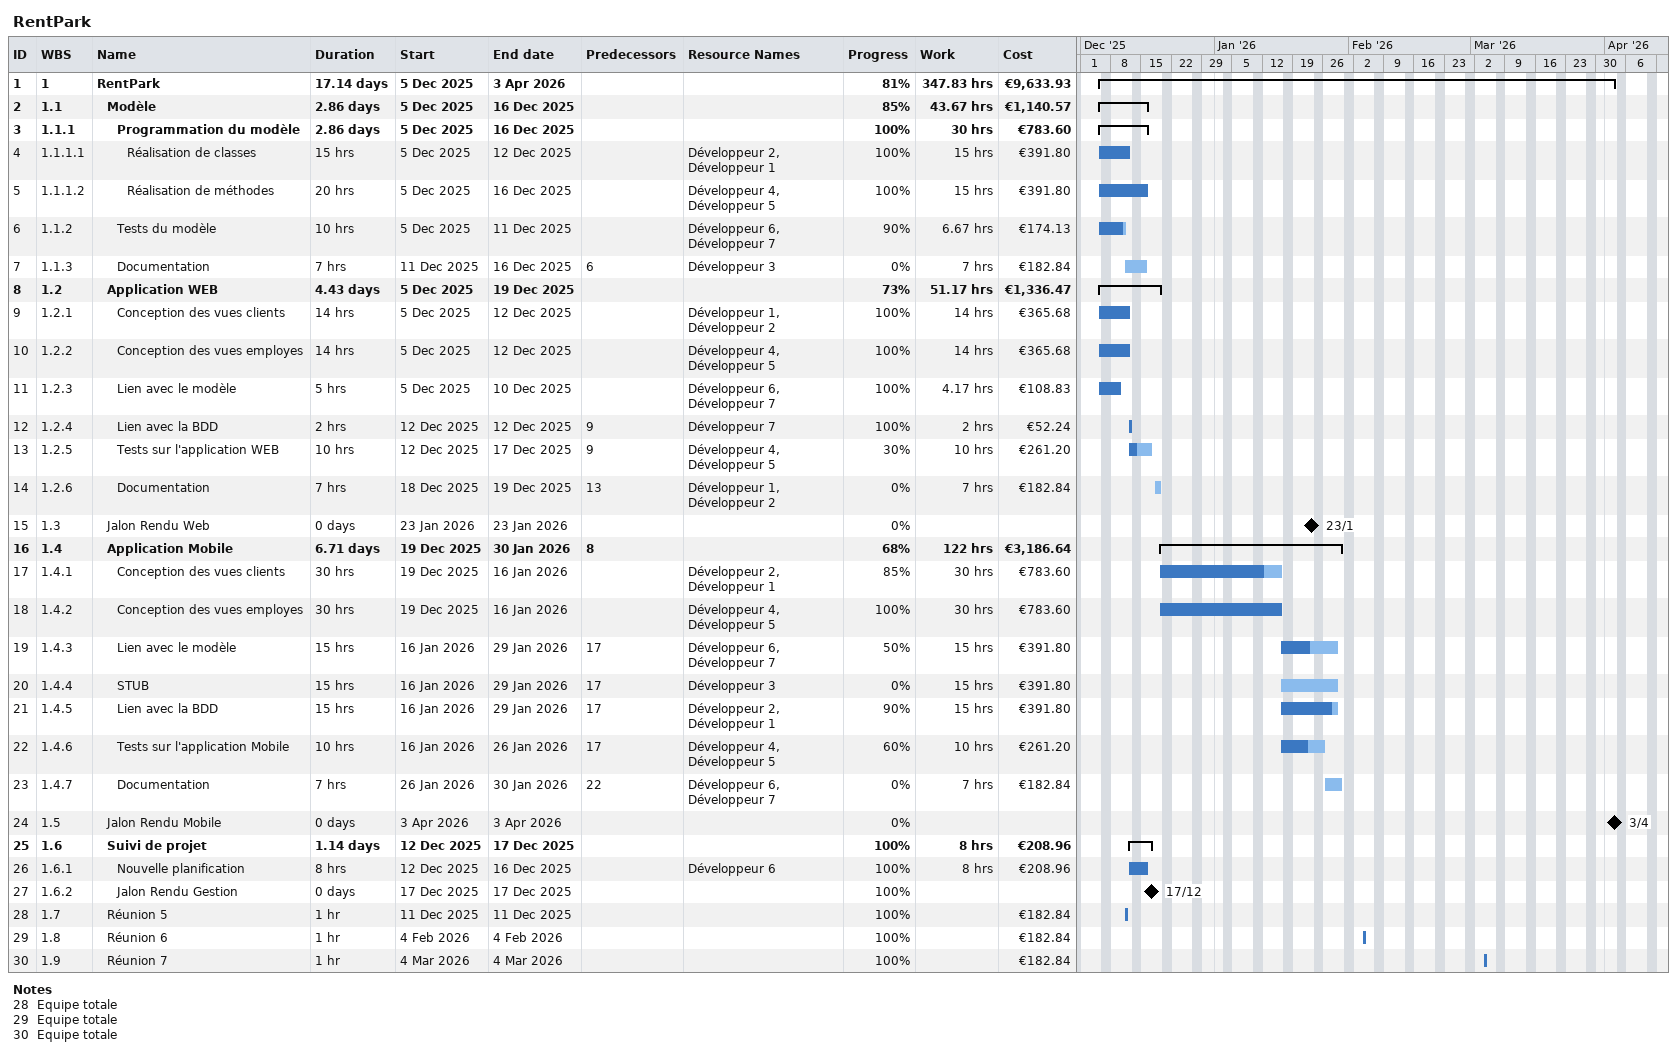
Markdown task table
RentPark

| ID | WBS | Task | Duration | Start | Finish | Predecessors | Resources | % complete | Work (h) | Cost (€) |
|---|---|---|---|---|---|---|---|---|---|---|
| 1 | 1 | **RentPark** | 17.14d | 2025-12-05 | 2026-04-03 |  |  | 81 | 347.83 | 9633.93 |
| 2 | 1.1 | **Modèle** | 2.86d | 2025-12-05 | 2025-12-16 |  |  | 85 | 43.67 | 1140.57 |
| 3 | 1.1.1 | **Programmation du modèle** | 2.86d | 2025-12-05 | 2025-12-16 |  |  | 100 | 30 | 783.60 |
| 4 | 1.1.1.1 | Réalisation de classes | 15h | 2025-12-05 | 2025-12-12 |  | Développeur 2, Développeur 1 | 100 | 15 | 391.80 |
| 5 | 1.1.1.2 | Réalisation de méthodes | 20h | 2025-12-05 | 2025-12-16 |  | Développeur 4, Développeur 5 | 100 | 15 | 391.80 |
| 6 | 1.1.2 | Tests du modèle | 10h | 2025-12-05 | 2025-12-11 |  | Développeur 6, Développeur 7 | 90 | 6.67 | 174.13 |
| 7 | 1.1.3 | Documentation | 7h | 2025-12-11 | 2025-12-16 | 6 | Développeur 3 | 0 | 7 | 182.84 |
| 8 | 1.2 | **Application WEB** | 4.43d | 2025-12-05 | 2025-12-19 |  |  | 73 | 51.17 | 1336.47 |
| 9 | 1.2.1 | Conception des vues clients | 14h | 2025-12-05 | 2025-12-12 |  | Développeur 1, Développeur 2 | 100 | 14 | 365.68 |
| 10 | 1.2.2 | Conception des vues employes | 14h | 2025-12-05 | 2025-12-12 |  | Développeur 4, Développeur 5 | 100 | 14 | 365.68 |
| 11 | 1.2.3 | Lien avec le modèle | 5h | 2025-12-05 | 2025-12-10 |  | Développeur 6, Développeur 7 | 100 | 4.17 | 108.83 |
| 12 | 1.2.4 | Lien avec la BDD | 2h | 2025-12-12 | 2025-12-12 | 9 | Développeur 7 | 100 | 2 | 52.24 |
| 13 | 1.2.5 | Tests sur l'application WEB | 10h | 2025-12-12 | 2025-12-17 | 9 | Développeur 4, Développeur 5 | 30 | 10 | 261.20 |
| 14 | 1.2.6 | Documentation | 7h | 2025-12-18 | 2025-12-19 | 13 | Développeur 1, Développeur 2 | 0 | 7 | 182.84 |
| 15 | 1.3 | Jalon Rendu Web | 0d | 2026-01-23 | 2026-01-23 |  |  | 0 |  |  |
| 16 | 1.4 | **Application Mobile** | 6.71d | 2025-12-19 | 2026-01-30 | 8 |  | 68 | 122 | 3186.64 |
| 17 | 1.4.1 | Conception des vues clients | 30h | 2025-12-19 | 2026-01-16 |  | Développeur 2, Développeur 1 | 85 | 30 | 783.60 |
| 18 | 1.4.2 | Conception des vues employes | 30h | 2025-12-19 | 2026-01-16 |  | Développeur 4, Développeur 5 | 100 | 30 | 783.60 |
| 19 | 1.4.3 | Lien avec le modèle | 15h | 2026-01-16 | 2026-01-29 | 17 | Développeur 6, Développeur 7 | 50 | 15 | 391.80 |
| 20 | 1.4.4 | STUB | 15h | 2026-01-16 | 2026-01-29 | 17 | Développeur 3 | 0 | 15 | 391.80 |
| 21 | 1.4.5 | Lien avec la BDD | 15h | 2026-01-16 | 2026-01-29 | 17 | Développeur 2, Développeur 1 | 90 | 15 | 391.80 |
| 22 | 1.4.6 | Tests sur l'application Mobile | 10h | 2026-01-16 | 2026-01-26 | 17 | Développeur 4, Développeur 5 | 60 | 10 | 261.20 |
| 23 | 1.4.7 | Documentation | 7h | 2026-01-26 | 2026-01-30 | 22 | Développeur 6, Développeur 7 | 0 | 7 | 182.84 |
| 24 | 1.5 | Jalon Rendu Mobile | 0d | 2026-04-03 | 2026-04-03 |  |  | 0 |  |  |
| 25 | 1.6 | **Suivi de projet** | 1.14d | 2025-12-12 | 2025-12-17 |  |  | 100 | 8 | 208.96 |
| 26 | 1.6.1 | Nouvelle planification | 8h | 2025-12-12 | 2025-12-16 |  | Développeur 6 | 100 | 8 | 208.96 |
| 27 | 1.6.2 | Jalon Rendu Gestion | 0d | 2025-12-17 | 2025-12-17 |  |  | 100 |  |  |
| 28 | 1.7 | Réunion 5 | 1h | 2025-12-11 | 2025-12-11 |  |  | 100 |  | 182.84 |
| 29 | 1.8 | Réunion 6 | 1h | 2026-02-04 | 2026-02-04 |  |  | 100 |  | 182.84 |
| 30 | 1.9 | Réunion 7 | 1h | 2026-03-04 | 2026-03-04 |  |  | 100 |  | 182.84 |

Notes
- 28: Equipe totale
- 29: Equipe totale
- 30: Equipe totale
